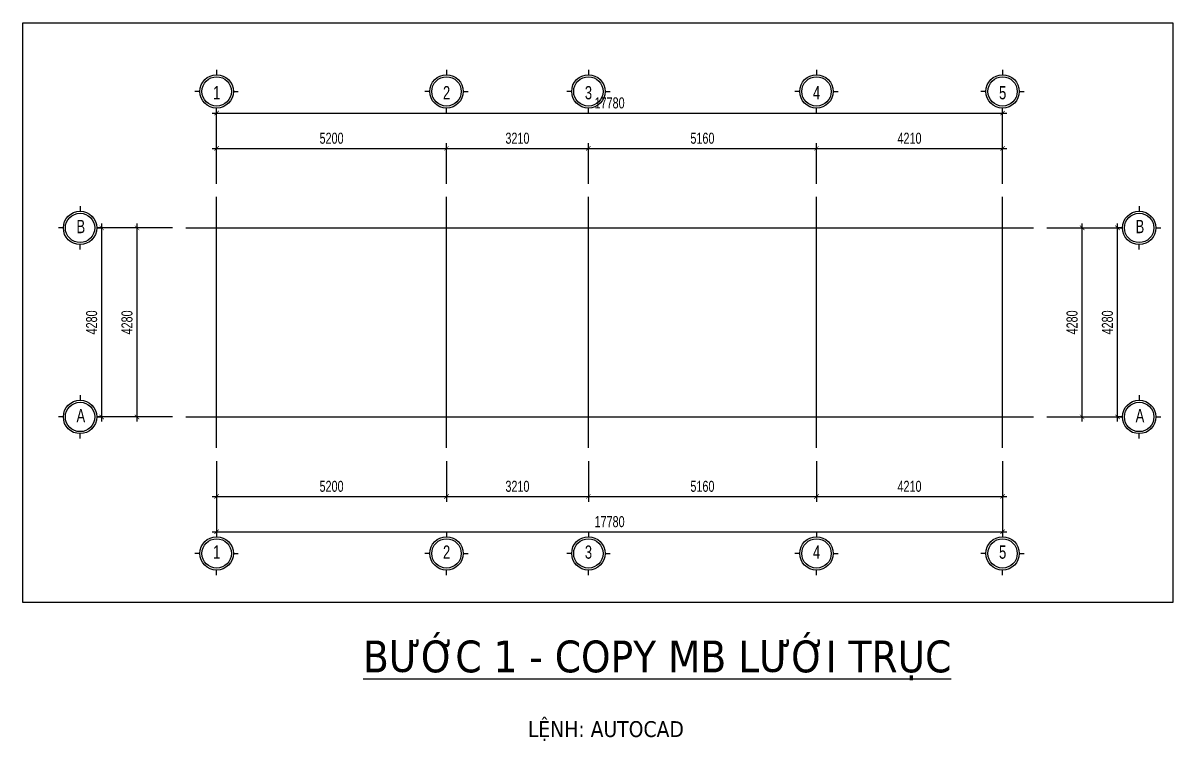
# Model space of a CAD drawing. Header units: inches. Extents: x 442278 to 842836, y -356313 to 59457.
# Drawn here: x 559450 to 585466, y -88102 to -71847 of the extents above; entities that cross this region are included whole.
import ezdxf

# ---------------------------------------------------------------- set-up
doc = ezdxf.new("R2010")
doc.units = ezdxf.units.IN
doc.header["$LTSCALE"] = 250
doc.header["$MEASUREMENT"] = 0
doc.linetypes.add('CENTER', pattern=[50.8, 31.75, -6.35, 6.35, -6.35])
for name, color, linetype in [('LA.DIM', 251, 'Continuous'), ('LA.TEXT', 60, 'Continuous'), ('LA.TRUC', 251, 'CENTER'), ('XDIT-BT', 7, 'Continuous'), ('XDIT-MANH', 252, 'Continuous')]:
    doc.layers.add(name, color=color, linetype=linetype)
doc.styles.add('AVANTH', font='')
doc.styles.add('S.STEXT', font='arial.ttf', dxfattribs={"width": 0.7})
doc.styles.get('AVANTH').set_extended_font_data('.VnAvantH')
doc.dimstyles.new('S.DIM100', dxfattribs={"dimtxt": 250, "dimasz": 100, "dimexe": 120, "dimexo": 0, "dimgap": 100, "dimtad": 1, "dimdec": 0, "dimzin": 13, "dimdsep": 46, "dimtxsty": 'S.STEXT', "dimblk": 'ARCHTICK', "dimblk1": 'ARCHTICK', "dimcen": 0, "dimdle": 100, "dimclrd": 251, "dimclre": 251, "dimclrt": 60, "dimadec": 0, "dimazin": 0, "dimtfac": 1, "dimtdec": 0, "dimtix": 1, "dimtmove": 2, "dimatfit": 3, "dimfxl": 1, "dimtolj": 1, "dimtzin": 13, "dimarcsym": 0})

# ---------------------------------------------------------------- blocks, each defined once
blk = doc.blocks.new('_ArchTick')
at = {"color": 0, "linetype": 'ByBlock', "const_width": 0.15}
blk.add_lwpolyline([(-0.5, -0.5), (0.5, 0.5)], dxfattribs=at)
blk = doc.blocks.new('*D475')
at = {"layer": 'DEFPOINTS', "color": 0, "transparency": 16777216}
for p in [(562030, -76486), (562830, -76486), (562830, -80766)]:
    blk.add_point(p, dxfattribs=at)
at = {"layer": 'LA.DIM', "color": 251, "lineweight": -2, "transparency": 16777216}
for p, q in [((562830, -76486), (561910, -76486)), ((562030, -80866), (562030, -76386)), ((562830, -80766), (561910, -80766))]:
    blk.add_line(p, q, dxfattribs=at)
at = {"layer": 'LA.DIM', "color": 251, "lineweight": -2, "transparency": 16777216, "xscale": 100, "yscale": 100, "zscale": 100}
for p, rotation in [((562030, -76486), 90), ((562030, -80766), 270)]:
    blk.add_blockref('_ArchTick', p, dxfattribs=dict(at, rotation=rotation))
at = {"layer": 'LA.DIM', "color": 60, "transparency": 16777216, "insert": (561803, -78626), "char_height": 250, "attachment_point": 5, "rotation": 90, "style": 'S.STEXT'}
blk.add_mtext('\\A1;4280', dxfattribs=at)
blk = doc.blocks.new('*D476')
at = {"layer": 'DEFPOINTS', "color": 0, "transparency": 16777216}
for p in [(561230, -76486), (562830, -76486), (562830, -80766)]:
    blk.add_point(p, dxfattribs=at)
at = {"layer": 'LA.DIM', "color": 251, "lineweight": -2, "transparency": 16777216}
for p, q in [((562830, -76486), (561110, -76486)), ((561230, -80866), (561230, -76386)), ((562830, -80766), (561110, -80766))]:
    blk.add_line(p, q, dxfattribs=at)
at = {"layer": 'LA.DIM', "color": 251, "lineweight": -2, "transparency": 16777216, "xscale": 100, "yscale": 100, "zscale": 100}
for p, rotation in [((561230, -76486), 90), ((561230, -80766), 270)]:
    blk.add_blockref('_ArchTick', p, dxfattribs=dict(at, rotation=rotation))
at = {"layer": 'LA.DIM', "color": 60, "transparency": 16777216, "insert": (561003, -78626), "char_height": 250, "attachment_point": 5, "rotation": 90, "style": 'S.STEXT'}
blk.add_mtext('\\A1;4280', dxfattribs=at)
blk = doc.blocks.new('*D477')
at = {"layer": 'DEFPOINTS', "color": 0, "transparency": 16777216}
for p in [(582610, -76486), (583410, -76486), (582610, -80766)]:
    blk.add_point(p, dxfattribs=at)
at = {"layer": 'LA.DIM', "color": 251, "lineweight": -2, "transparency": 16777216}
for p, q in [((582610, -76486), (583530, -76486)), ((583410, -80866), (583410, -76386)), ((582610, -80766), (583530, -80766))]:
    blk.add_line(p, q, dxfattribs=at)
at = {"layer": 'LA.DIM', "color": 251, "lineweight": -2, "transparency": 16777216, "xscale": 100, "yscale": 100, "zscale": 100}
for p, rotation in [((583410, -76486), 90), ((583410, -80766), 270)]:
    blk.add_blockref('_ArchTick', p, dxfattribs=dict(at, rotation=rotation))
at = {"layer": 'LA.DIM', "color": 60, "transparency": 16777216, "insert": (583183, -78626), "char_height": 250, "attachment_point": 5, "rotation": 90, "style": 'S.STEXT'}
blk.add_mtext('\\A1;4280', dxfattribs=at)
blk = doc.blocks.new('*D478')
at = {"layer": 'DEFPOINTS', "color": 0, "transparency": 16777216}
for p in [(582610, -76486), (584210, -76486), (582610, -80766)]:
    blk.add_point(p, dxfattribs=at)
at = {"layer": 'LA.DIM', "color": 251, "lineweight": -2, "transparency": 16777216}
for p, q in [((582610, -76486), (584330, -76486)), ((584210, -80866), (584210, -76386)), ((582610, -80766), (584330, -80766))]:
    blk.add_line(p, q, dxfattribs=at)
at = {"layer": 'LA.DIM', "color": 251, "lineweight": -2, "transparency": 16777216, "xscale": 100, "yscale": 100, "zscale": 100}
for p, rotation in [((584210, -76486), 90), ((584210, -80766), 270)]:
    blk.add_blockref('_ArchTick', p, dxfattribs=dict(at, rotation=rotation))
at = {"layer": 'LA.DIM', "color": 60, "transparency": 16777216, "insert": (583983, -78626), "char_height": 250, "attachment_point": 5, "rotation": 90, "style": 'S.STEXT'}
blk.add_mtext('\\A1;4280', dxfattribs=at)
blk = doc.blocks.new('*D479')
at = {"layer": 'DEFPOINTS', "color": 0, "transparency": 16777216}
for p in [(563830, -81766), (569030, -81766), (569030, -82566)]:
    blk.add_point(p, dxfattribs=at)
at = {"layer": 'LA.DIM', "color": 251, "lineweight": -2, "transparency": 16777216}
for p, q in [((563830, -81766), (563830, -82686)), ((569030, -81766), (569030, -82686)), ((563730, -82566), (569130, -82566))]:
    blk.add_line(p, q, dxfattribs=at)
at = {"layer": 'LA.DIM', "color": 251, "lineweight": -2, "transparency": 16777216, "xscale": 100, "yscale": 100, "zscale": 100, "rotation": 180}
blk.add_blockref('_ArchTick', (563830, -82566), dxfattribs=at)
at = {"layer": 'LA.DIM', "color": 251, "lineweight": -2, "transparency": 16777216, "xscale": 100, "yscale": 100, "zscale": 100}
blk.add_blockref('_ArchTick', (569030, -82566), dxfattribs=at)
at = {"layer": 'LA.DIM', "color": 60, "transparency": 16777216, "insert": (566430, -82338), "char_height": 250, "attachment_point": 5, "style": 'S.STEXT'}
blk.add_mtext('\\A1;5200', dxfattribs=at)
blk = doc.blocks.new('*D480')
at = {"layer": 'DEFPOINTS', "color": 0, "transparency": 16777216}
for p in [(563830, -81766), (581610, -81766), (581610, -83366)]:
    blk.add_point(p, dxfattribs=at)
at = {"layer": 'LA.DIM', "color": 251, "lineweight": -2, "transparency": 16777216}
for p, q in [((563830, -81766), (563830, -83486)), ((581610, -81766), (581610, -83486)), ((563730, -83366), (581710, -83366))]:
    blk.add_line(p, q, dxfattribs=at)
at = {"layer": 'LA.DIM', "color": 251, "lineweight": -2, "transparency": 16777216, "xscale": 100, "yscale": 100, "zscale": 100, "rotation": 180}
blk.add_blockref('_ArchTick', (563830, -83366), dxfattribs=at)
at = {"layer": 'LA.DIM', "color": 251, "lineweight": -2, "transparency": 16777216, "xscale": 100, "yscale": 100, "zscale": 100}
blk.add_blockref('_ArchTick', (581610, -83366), dxfattribs=at)
at = {"layer": 'LA.DIM', "color": 60, "transparency": 16777216, "insert": (572720, -83138), "char_height": 250, "attachment_point": 5, "style": 'S.STEXT'}
blk.add_mtext('\\A1;17780', dxfattribs=at)
blk = doc.blocks.new('*D481')
at = {"layer": 'DEFPOINTS', "color": 0, "transparency": 16777216}
for p in [(569030, -74686), (563830, -75486), (569030, -75486)]:
    blk.add_point(p, dxfattribs=at)
at = {"layer": 'LA.DIM', "color": 251, "lineweight": -2, "transparency": 16777216}
for p, q in [((563830, -75486), (563830, -74566)), ((569030, -75486), (569030, -74566)), ((563730, -74686), (569130, -74686))]:
    blk.add_line(p, q, dxfattribs=at)
at = {"layer": 'LA.DIM', "color": 251, "lineweight": -2, "transparency": 16777216, "xscale": 100, "yscale": 100, "zscale": 100, "rotation": 180}
blk.add_blockref('_ArchTick', (563830, -74686), dxfattribs=at)
at = {"layer": 'LA.DIM', "color": 251, "lineweight": -2, "transparency": 16777216, "xscale": 100, "yscale": 100, "zscale": 100}
blk.add_blockref('_ArchTick', (569030, -74686), dxfattribs=at)
at = {"layer": 'LA.DIM', "color": 60, "transparency": 16777216, "insert": (566430, -74458), "char_height": 250, "attachment_point": 5, "style": 'S.STEXT'}
blk.add_mtext('\\A1;5200', dxfattribs=at)
blk = doc.blocks.new('*D482')
at = {"layer": 'DEFPOINTS', "color": 0, "transparency": 16777216}
for p in [(581610, -73886), (563830, -75486), (581610, -75486)]:
    blk.add_point(p, dxfattribs=at)
at = {"layer": 'LA.DIM', "color": 251, "lineweight": -2, "transparency": 16777216}
for p, q in [((563730, -73886), (581710, -73886)), ((563830, -75486), (563830, -73766)), ((581610, -75486), (581610, -73766))]:
    blk.add_line(p, q, dxfattribs=at)
at = {"layer": 'LA.DIM', "color": 251, "lineweight": -2, "transparency": 16777216, "xscale": 100, "yscale": 100, "zscale": 100, "rotation": 180}
blk.add_blockref('_ArchTick', (563830, -73886), dxfattribs=at)
at = {"layer": 'LA.DIM', "color": 251, "lineweight": -2, "transparency": 16777216, "xscale": 100, "yscale": 100, "zscale": 100}
blk.add_blockref('_ArchTick', (581610, -73886), dxfattribs=at)
at = {"layer": 'LA.DIM', "color": 60, "transparency": 16777216, "insert": (572720, -73658), "char_height": 250, "attachment_point": 5, "style": 'S.STEXT'}
blk.add_mtext('\\A1;17780', dxfattribs=at)
blk = doc.blocks.new('*D483')
at = {"layer": 'DEFPOINTS', "color": 0, "transparency": 16777216}
for p in [(569030, -81766), (572240, -81766), (572240, -82566)]:
    blk.add_point(p, dxfattribs=at)
at = {"layer": 'LA.DIM', "color": 251, "lineweight": -2, "transparency": 16777216}
for p, q in [((569030, -81766), (569030, -82686)), ((572240, -81766), (572240, -82686)), ((568930, -82566), (572340, -82566))]:
    blk.add_line(p, q, dxfattribs=at)
at = {"layer": 'LA.DIM', "color": 251, "lineweight": -2, "transparency": 16777216, "xscale": 100, "yscale": 100, "zscale": 100, "rotation": 180}
blk.add_blockref('_ArchTick', (569030, -82566), dxfattribs=at)
at = {"layer": 'LA.DIM', "color": 251, "lineweight": -2, "transparency": 16777216, "xscale": 100, "yscale": 100, "zscale": 100}
blk.add_blockref('_ArchTick', (572240, -82566), dxfattribs=at)
at = {"layer": 'LA.DIM', "color": 60, "transparency": 16777216, "insert": (570635, -82338), "char_height": 250, "attachment_point": 5, "style": 'S.STEXT'}
blk.add_mtext('\\A1;3210', dxfattribs=at)
blk = doc.blocks.new('*D484')
at = {"layer": 'DEFPOINTS', "color": 0, "transparency": 16777216}
for p in [(563830, -81766), (581610, -81766), (581610, -83366)]:
    blk.add_point(p, dxfattribs=at)
at = {"layer": 'LA.DIM', "color": 251, "lineweight": -2, "transparency": 16777216}
for p, q in [((563830, -81766), (563830, -83486)), ((581610, -81766), (581610, -83486)), ((563730, -83366), (581710, -83366))]:
    blk.add_line(p, q, dxfattribs=at)
at = {"layer": 'LA.DIM', "color": 251, "lineweight": -2, "transparency": 16777216, "xscale": 100, "yscale": 100, "zscale": 100, "rotation": 180}
blk.add_blockref('_ArchTick', (563830, -83366), dxfattribs=at)
at = {"layer": 'LA.DIM', "color": 251, "lineweight": -2, "transparency": 16777216, "xscale": 100, "yscale": 100, "zscale": 100}
blk.add_blockref('_ArchTick', (581610, -83366), dxfattribs=at)
at = {"layer": 'LA.DIM', "color": 60, "transparency": 16777216, "insert": (572720, -83138), "char_height": 250, "attachment_point": 5, "style": 'S.STEXT'}
blk.add_mtext('\\A1;17780', dxfattribs=at)
blk = doc.blocks.new('*D485')
at = {"layer": 'DEFPOINTS', "color": 0, "transparency": 16777216}
for p in [(572240, -74686), (569030, -75486), (572240, -75486)]:
    blk.add_point(p, dxfattribs=at)
at = {"layer": 'LA.DIM', "color": 251, "lineweight": -2, "transparency": 16777216}
for p, q in [((569030, -75486), (569030, -74566)), ((572240, -75486), (572240, -74566)), ((568930, -74686), (572340, -74686))]:
    blk.add_line(p, q, dxfattribs=at)
at = {"layer": 'LA.DIM', "color": 251, "lineweight": -2, "transparency": 16777216, "xscale": 100, "yscale": 100, "zscale": 100, "rotation": 180}
blk.add_blockref('_ArchTick', (569030, -74686), dxfattribs=at)
at = {"layer": 'LA.DIM', "color": 251, "lineweight": -2, "transparency": 16777216, "xscale": 100, "yscale": 100, "zscale": 100}
blk.add_blockref('_ArchTick', (572240, -74686), dxfattribs=at)
at = {"layer": 'LA.DIM', "color": 60, "transparency": 16777216, "insert": (570635, -74458), "char_height": 250, "attachment_point": 5, "style": 'S.STEXT'}
blk.add_mtext('\\A1;3210', dxfattribs=at)
blk = doc.blocks.new('*D486')
at = {"layer": 'DEFPOINTS', "color": 0, "transparency": 16777216}
for p in [(581610, -73886), (563830, -75486), (581610, -75486)]:
    blk.add_point(p, dxfattribs=at)
at = {"layer": 'LA.DIM', "color": 251, "lineweight": -2, "transparency": 16777216}
for p, q in [((563730, -73886), (581710, -73886)), ((563830, -75486), (563830, -73766)), ((581610, -75486), (581610, -73766))]:
    blk.add_line(p, q, dxfattribs=at)
at = {"layer": 'LA.DIM', "color": 251, "lineweight": -2, "transparency": 16777216, "xscale": 100, "yscale": 100, "zscale": 100, "rotation": 180}
blk.add_blockref('_ArchTick', (563830, -73886), dxfattribs=at)
at = {"layer": 'LA.DIM', "color": 251, "lineweight": -2, "transparency": 16777216, "xscale": 100, "yscale": 100, "zscale": 100}
blk.add_blockref('_ArchTick', (581610, -73886), dxfattribs=at)
at = {"layer": 'LA.DIM', "color": 60, "transparency": 16777216, "insert": (572720, -73658), "char_height": 250, "attachment_point": 5, "style": 'S.STEXT'}
blk.add_mtext('\\A1;17780', dxfattribs=at)
blk = doc.blocks.new('*D487')
at = {"layer": 'DEFPOINTS', "color": 0, "transparency": 16777216}
for p in [(572240, -81766), (577400, -81766), (577400, -82566)]:
    blk.add_point(p, dxfattribs=at)
at = {"layer": 'LA.DIM', "color": 251, "lineweight": -2, "transparency": 16777216}
for p, q in [((572240, -81766), (572240, -82686)), ((577400, -81766), (577400, -82686)), ((572140, -82566), (577500, -82566))]:
    blk.add_line(p, q, dxfattribs=at)
at = {"layer": 'LA.DIM', "color": 251, "lineweight": -2, "transparency": 16777216, "xscale": 100, "yscale": 100, "zscale": 100, "rotation": 180}
blk.add_blockref('_ArchTick', (572240, -82566), dxfattribs=at)
at = {"layer": 'LA.DIM', "color": 251, "lineweight": -2, "transparency": 16777216, "xscale": 100, "yscale": 100, "zscale": 100}
blk.add_blockref('_ArchTick', (577400, -82566), dxfattribs=at)
at = {"layer": 'LA.DIM', "color": 60, "transparency": 16777216, "insert": (574820, -82338), "char_height": 250, "attachment_point": 5, "style": 'S.STEXT'}
blk.add_mtext('\\A1;5160', dxfattribs=at)
blk = doc.blocks.new('*D488')
at = {"layer": 'DEFPOINTS', "color": 0, "transparency": 16777216}
for p in [(563830, -81766), (581610, -81766), (581610, -83366)]:
    blk.add_point(p, dxfattribs=at)
at = {"layer": 'LA.DIM', "color": 251, "lineweight": -2, "transparency": 16777216}
for p, q in [((563830, -81766), (563830, -83486)), ((581610, -81766), (581610, -83486)), ((563730, -83366), (581710, -83366))]:
    blk.add_line(p, q, dxfattribs=at)
at = {"layer": 'LA.DIM', "color": 251, "lineweight": -2, "transparency": 16777216, "xscale": 100, "yscale": 100, "zscale": 100, "rotation": 180}
blk.add_blockref('_ArchTick', (563830, -83366), dxfattribs=at)
at = {"layer": 'LA.DIM', "color": 251, "lineweight": -2, "transparency": 16777216, "xscale": 100, "yscale": 100, "zscale": 100}
blk.add_blockref('_ArchTick', (581610, -83366), dxfattribs=at)
at = {"layer": 'LA.DIM', "color": 60, "transparency": 16777216, "insert": (572720, -83138), "char_height": 250, "attachment_point": 5, "style": 'S.STEXT'}
blk.add_mtext('\\A1;17780', dxfattribs=at)
blk = doc.blocks.new('*D489')
at = {"layer": 'DEFPOINTS', "color": 0, "transparency": 16777216}
for p in [(577400, -74686), (572240, -75486), (577400, -75486)]:
    blk.add_point(p, dxfattribs=at)
at = {"layer": 'LA.DIM', "color": 251, "lineweight": -2, "transparency": 16777216}
for p, q in [((572240, -75486), (572240, -74566)), ((577400, -75486), (577400, -74566)), ((572140, -74686), (577500, -74686))]:
    blk.add_line(p, q, dxfattribs=at)
at = {"layer": 'LA.DIM', "color": 251, "lineweight": -2, "transparency": 16777216, "xscale": 100, "yscale": 100, "zscale": 100, "rotation": 180}
blk.add_blockref('_ArchTick', (572240, -74686), dxfattribs=at)
at = {"layer": 'LA.DIM', "color": 251, "lineweight": -2, "transparency": 16777216, "xscale": 100, "yscale": 100, "zscale": 100}
blk.add_blockref('_ArchTick', (577400, -74686), dxfattribs=at)
at = {"layer": 'LA.DIM', "color": 60, "transparency": 16777216, "insert": (574820, -74458), "char_height": 250, "attachment_point": 5, "style": 'S.STEXT'}
blk.add_mtext('\\A1;5160', dxfattribs=at)
blk = doc.blocks.new('*D490')
at = {"layer": 'DEFPOINTS', "color": 0, "transparency": 16777216}
for p in [(581610, -73886), (563830, -75486), (581610, -75486)]:
    blk.add_point(p, dxfattribs=at)
at = {"layer": 'LA.DIM', "color": 251, "lineweight": -2, "transparency": 16777216}
for p, q in [((563730, -73886), (581710, -73886)), ((563830, -75486), (563830, -73766)), ((581610, -75486), (581610, -73766))]:
    blk.add_line(p, q, dxfattribs=at)
at = {"layer": 'LA.DIM', "color": 251, "lineweight": -2, "transparency": 16777216, "xscale": 100, "yscale": 100, "zscale": 100, "rotation": 180}
blk.add_blockref('_ArchTick', (563830, -73886), dxfattribs=at)
at = {"layer": 'LA.DIM', "color": 251, "lineweight": -2, "transparency": 16777216, "xscale": 100, "yscale": 100, "zscale": 100}
blk.add_blockref('_ArchTick', (581610, -73886), dxfattribs=at)
at = {"layer": 'LA.DIM', "color": 60, "transparency": 16777216, "insert": (572720, -73658), "char_height": 250, "attachment_point": 5, "style": 'S.STEXT'}
blk.add_mtext('\\A1;17780', dxfattribs=at)
blk = doc.blocks.new('*D491')
at = {"layer": 'DEFPOINTS', "color": 0, "transparency": 16777216}
for p in [(577400, -81766), (581610, -81766), (581610, -82566)]:
    blk.add_point(p, dxfattribs=at)
at = {"layer": 'LA.DIM', "color": 251, "lineweight": -2, "transparency": 16777216}
for p, q in [((577400, -81766), (577400, -82686)), ((581610, -81766), (581610, -82686)), ((577300, -82566), (581710, -82566))]:
    blk.add_line(p, q, dxfattribs=at)
at = {"layer": 'LA.DIM', "color": 251, "lineweight": -2, "transparency": 16777216, "xscale": 100, "yscale": 100, "zscale": 100, "rotation": 180}
blk.add_blockref('_ArchTick', (577400, -82566), dxfattribs=at)
at = {"layer": 'LA.DIM', "color": 251, "lineweight": -2, "transparency": 16777216, "xscale": 100, "yscale": 100, "zscale": 100}
blk.add_blockref('_ArchTick', (581610, -82566), dxfattribs=at)
at = {"layer": 'LA.DIM', "color": 60, "transparency": 16777216, "insert": (579505, -82338), "char_height": 250, "attachment_point": 5, "style": 'S.STEXT'}
blk.add_mtext('\\A1;4210', dxfattribs=at)
blk = doc.blocks.new('*D492')
at = {"layer": 'DEFPOINTS', "color": 0, "transparency": 16777216}
for p in [(563830, -81766), (581610, -81766), (581610, -83366)]:
    blk.add_point(p, dxfattribs=at)
at = {"layer": 'LA.DIM', "color": 251, "lineweight": -2, "transparency": 16777216}
for p, q in [((563830, -81766), (563830, -83486)), ((581610, -81766), (581610, -83486)), ((563730, -83366), (581710, -83366))]:
    blk.add_line(p, q, dxfattribs=at)
at = {"layer": 'LA.DIM', "color": 251, "lineweight": -2, "transparency": 16777216, "xscale": 100, "yscale": 100, "zscale": 100, "rotation": 180}
blk.add_blockref('_ArchTick', (563830, -83366), dxfattribs=at)
at = {"layer": 'LA.DIM', "color": 251, "lineweight": -2, "transparency": 16777216, "xscale": 100, "yscale": 100, "zscale": 100}
blk.add_blockref('_ArchTick', (581610, -83366), dxfattribs=at)
at = {"layer": 'LA.DIM', "color": 60, "transparency": 16777216, "insert": (572720, -83138), "char_height": 250, "attachment_point": 5, "style": 'S.STEXT'}
blk.add_mtext('\\A1;17780', dxfattribs=at)
blk = doc.blocks.new('*D493')
at = {"layer": 'DEFPOINTS', "color": 0, "transparency": 16777216}
for p in [(581610, -74686), (577400, -75486), (581610, -75486)]:
    blk.add_point(p, dxfattribs=at)
at = {"layer": 'LA.DIM', "color": 251, "lineweight": -2, "transparency": 16777216}
for p, q in [((577400, -75486), (577400, -74566)), ((581610, -75486), (581610, -74566)), ((577300, -74686), (581710, -74686))]:
    blk.add_line(p, q, dxfattribs=at)
at = {"layer": 'LA.DIM', "color": 251, "lineweight": -2, "transparency": 16777216, "xscale": 100, "yscale": 100, "zscale": 100, "rotation": 180}
blk.add_blockref('_ArchTick', (577400, -74686), dxfattribs=at)
at = {"layer": 'LA.DIM', "color": 251, "lineweight": -2, "transparency": 16777216, "xscale": 100, "yscale": 100, "zscale": 100}
blk.add_blockref('_ArchTick', (581610, -74686), dxfattribs=at)
at = {"layer": 'LA.DIM', "color": 60, "transparency": 16777216, "insert": (579505, -74458), "char_height": 250, "attachment_point": 5, "style": 'S.STEXT'}
blk.add_mtext('\\A1;4210', dxfattribs=at)
blk = doc.blocks.new('*D494')
at = {"layer": 'DEFPOINTS', "color": 0, "transparency": 16777216}
for p in [(581610, -73886), (563830, -75486), (581610, -75486)]:
    blk.add_point(p, dxfattribs=at)
at = {"layer": 'LA.DIM', "color": 251, "lineweight": -2, "transparency": 16777216}
for p, q in [((563730, -73886), (581710, -73886)), ((563830, -75486), (563830, -73766)), ((581610, -75486), (581610, -73766))]:
    blk.add_line(p, q, dxfattribs=at)
at = {"layer": 'LA.DIM', "color": 251, "lineweight": -2, "transparency": 16777216, "xscale": 100, "yscale": 100, "zscale": 100, "rotation": 180}
blk.add_blockref('_ArchTick', (563830, -73886), dxfattribs=at)
at = {"layer": 'LA.DIM', "color": 251, "lineweight": -2, "transparency": 16777216, "xscale": 100, "yscale": 100, "zscale": 100}
blk.add_blockref('_ArchTick', (581610, -73886), dxfattribs=at)
at = {"layer": 'LA.DIM', "color": 60, "transparency": 16777216, "insert": (572720, -73658), "char_height": 250, "attachment_point": 5, "style": 'S.STEXT'}
blk.add_mtext('\\A1;17780', dxfattribs=at)

msp = doc.modelspace()

# ---------------------------------------------------------------- linework, layer by layer
at = {"layer": 'LA.TRUC', "ltscale": 30}
for p, q in [((563830.3, -81466.04), (563830.3, -75786.04)), ((569030.3, -81466.04), (569030.3, -75786.04)), ((572240.3, -81466.04), (572240.3, -75786.04)), ((577400.3, -81466.04), (577400.3, -75786.04)), ((581610.3, -81466.04), (581610.3, -75786.04)), ((563130.3, -76486.04), (582310.3, -76486.04)), ((563130.3, -80766.04), (582310.3, -80766.04))]:
    msp.add_line(p, q, dxfattribs=at)
at = {"layer": 'XDIT-BT', "linetype": 'Continuous'}
for centre in [(563830.3, -73396.27), (569030.3, -73396.27), (572240.3, -73396.27), (577400.3, -73396.27), (581610.3, -73396.27), (560740.53, -76486.04), (584700.53, -76486.04), (560740.53, -80766.04), (584700.53, -80766.04), (563830.3, -83856.27), (569030.3, -83856.27), (572240.3, -83856.27), (577400.3, -83856.27), (581610.3, -83856.27)]:
    msp.add_circle(centre, 332.64, dxfattribs=at)
at = {"layer": 'XDIT-MANH', "linetype": 'Continuous'}
for p, q in [((563830.3, -72906.04), (563830.3, -73017.99)), ((569030.3, -72906.04), (569030.3, -73017.99)), ((572240.3, -72906.04), (572240.3, -73017.99)), ((577400.3, -72906.04), (577400.3, -73017.99)), ((581610.3, -72906.04), (581610.3, -73017.99)), ((563452.03, -73396.27), (563340.08, -73396.27)), ((564208.58, -73396.27), (564320.53, -73396.27)), ((568652.03, -73396.27), (568540.08, -73396.27)), ((569408.58, -73396.27), (569520.53, -73396.27)), ((571862.03, -73396.27), (571750.08, -73396.27)), ((572618.58, -73396.27), (572730.53, -73396.27)), ((577022.03, -73396.27), (576910.08, -73396.27)), ((577778.58, -73396.27), (577890.53, -73396.27)), ((581232.03, -73396.27), (581120.08, -73396.27)), ((581988.58, -73396.27), (582100.53, -73396.27)), ((563830.3, -73886.49), (563830.3, -73774.54)), ((569030.3, -73886.49), (569030.3, -73774.54)), ((572240.3, -73886.49), (572240.3, -73774.54)), ((577400.3, -73886.49), (577400.3, -73774.54)), ((581610.3, -73886.49), (581610.3, -73774.54)), ((560740.53, -75995.82), (560740.53, -76107.77)), ((584700.53, -75995.82), (584700.53, -76107.77)), ((560362.25, -76486.04), (560250.3, -76486.04)), ((561118.8, -76486.04), (561230.75, -76486.04)), ((584322.25, -76486.04), (584210.3, -76486.04)), ((585078.8, -76486.04), (585190.75, -76486.04)), ((560740.53, -76976.27), (560740.53, -76864.32)), ((584700.53, -76976.27), (584700.53, -76864.32)), ((560740.53, -80275.82), (560740.53, -80387.77)), ((584700.53, -80275.82), (584700.53, -80387.77)), ((560362.25, -80766.04), (560250.3, -80766.04)), ((561118.8, -80766.04), (561230.75, -80766.04)), ((584322.25, -80766.04), (584210.3, -80766.04)), ((585078.8, -80766.04), (585190.75, -80766.04)), ((560740.53, -81256.27), (560740.53, -81144.32)), ((584700.53, -81256.27), (584700.53, -81144.32)), ((563830.3, -83366.04), (563830.3, -83477.99)), ((569030.3, -83366.04), (569030.3, -83477.99)), ((572240.3, -83366.04), (572240.3, -83477.99)), ((577400.3, -83366.04), (577400.3, -83477.99)), ((581610.3, -83366.04), (581610.3, -83477.99)), ((563452.03, -83856.27), (563340.08, -83856.27)), ((564208.58, -83856.27), (564320.53, -83856.27)), ((568652.03, -83856.27), (568540.08, -83856.27)), ((569408.58, -83856.27), (569520.53, -83856.27)), ((571862.03, -83856.27), (571750.08, -83856.27)), ((572618.58, -83856.27), (572730.53, -83856.27)), ((577022.03, -83856.27), (576910.08, -83856.27)), ((577778.58, -83856.27), (577890.53, -83856.27)), ((581232.03, -83856.27), (581120.08, -83856.27)), ((581988.58, -83856.27), (582100.53, -83856.27)), ((563830.3, -84346.49), (563830.3, -84234.54)), ((569030.3, -84346.49), (569030.3, -84234.54)), ((572240.3, -84346.49), (572240.3, -84234.54)), ((577400.3, -84346.49), (577400.3, -84234.54)), ((581610.3, -84346.49), (581610.3, -84234.54))]:
    msp.add_line(p, q, dxfattribs=at)
at = {"layer": 'XDIT-MANH'}
msp.add_lwpolyline([(559449.5, -71847.45), (585465.85, -71847.45), (585465.85, -84965.66), (559449.5, -84965.66)], close=True, dxfattribs=at)
at = {"layer": 'XDIT-MANH', "linetype": 'Continuous'}
for centre in [(563830.3, -73396.27), (569030.3, -73396.27), (572240.3, -73396.27), (577400.3, -73396.27), (581610.3, -73396.27), (560740.53, -76486.04), (584700.53, -76486.04), (560740.53, -80766.04), (584700.53, -80766.04), (563830.3, -83856.27), (569030.3, -83856.27), (572240.3, -83856.27), (577400.3, -83856.27), (581610.3, -83856.27)]:
    msp.add_circle(centre, 378.28, dxfattribs=at)

# ---------------------------------------------------------------- texts
at = {"layer": 'LA.TEXT', "style": 'S.STEXT', "width": 0.7}
for s, p in [('1', (563750.3, -73576.04)), ('2', (568950.3, -73576.04)), ('3', (572160.3, -73576.04)), ('4', (577320.3, -73576.04)), ('5', (581530.3, -73576.04)), ('B', (560660.3, -76606.04)), ('B', (584620.3, -76606.04)), ('A', (560660.3, -80886.04)), ('A', (584620.3, -80886.04)), ('1', (563750.3, -83976.04)), ('2', (568950.3, -83976.04)), ('3', (572160.3, -83976.04)), ('4', (577320.3, -83976.04)), ('5', (581530.3, -83976.04))]:
    msp.add_text(s, height=300, dxfattribs=at).set_placement(p)
at = {"layer": 'LA.TEXT', "attachment_point": 7, "style": 'AVANTH'}
for s, insert, char_height, width in [('{\\fTahoma|b0|i0|c0|p34;\\LBƯỚC 1 - COPY MB LƯỚI TRỤC}', (567143.24, -86728.37), 720, 28328.2717), ('{\\fTahoma|b0|i0|c0|p34;LỆNH: AUTOCAD}', (570871.02, -88102.28), 360, 14164.1358)]:
    msp.add_mtext(s, dxfattribs=dict(at, insert=insert, char_height=char_height, width=width))

# ---------------------------------------------------------------- dimensions: what is measured, and where the dimension line sits
at = {"layer": 'LA.DIM'}
for base, p1, p2, picture, middle in [((581610.3, -73886.04), (563830.3, -75486.04), (581610.3, -75486.04), '*D482', (572720.3, -73658.4)), ((581610.3, -73886.04), (563830.3, -75486.04), (581610.3, -75486.04), '*D486', (572720.3, -73658.4)), ((581610.3, -73886.04), (563830.3, -75486.04), (581610.3, -75486.04), '*D490', (572720.3, -73658.4)), ((581610.3, -73886.04), (563830.3, -75486.04), (581610.3, -75486.04), '*D494', (572720.3, -73658.4)), ((569030.3, -74686.04), (563830.3, -75486.04), (569030.3, -75486.04), '*D481', (566430.3, -74458.4)), ((572240.3, -74686.04), (569030.3, -75486.04), (572240.3, -75486.04), '*D485', (570635.3, -74458.32)), ((577400.3, -74686.04), (572240.3, -75486.04), (577400.3, -75486.04), '*D489', (574820.3, -74458.4)), ((581610.3, -74686.04), (577400.3, -75486.04), (581610.3, -75486.04), '*D493', (579505.3, -74458.4)), ((569030.3, -82566.04), (563830.3, -81766.04), (569030.3, -81766.04), '*D479', (566430.3, -82338.4)), ((581610.3, -83366.04), (563830.3, -81766.04), (581610.3, -81766.04), '*D480', (572720.3, -83138.4)), ((581610.3, -83366.04), (563830.3, -81766.04), (581610.3, -81766.04), '*D484', (572720.3, -83138.4)), ((581610.3, -83366.04), (563830.3, -81766.04), (581610.3, -81766.04), '*D488', (572720.3, -83138.4)), ((581610.3, -83366.04), (563830.3, -81766.04), (581610.3, -81766.04), '*D492', (572720.3, -83138.4)), ((572240.3, -82566.04), (569030.3, -81766.04), (572240.3, -81766.04), '*D483', (570635.3, -82338.32)), ((577400.3, -82566.04), (572240.3, -81766.04), (577400.3, -81766.04), '*D487', (574820.3, -82338.4)), ((581610.3, -82566.04), (577400.3, -81766.04), (581610.3, -81766.04), '*D491', (579505.3, -82338.4))]:
    dim = msp.add_linear_dim(base=base, p1=p1, p2=p2, dimstyle='S.DIM100', dxfattribs=at)
    dim.commit()
    dim.dimension.update_dxf_attribs({"geometry": picture, "text_midpoint": middle})
for base, p1, p2, picture, middle in [((561230.3, -76486.04), (562830.3, -80766.04), (562830.3, -76486.04), '*D476', (561002.66, -78626.04)), ((562030.3, -76486.04), (562830.3, -80766.04), (562830.3, -76486.04), '*D475', (561802.66, -78626.04)), ((583410.3, -76486.04), (582610.3, -80766.04), (582610.3, -76486.04), '*D477', (583182.66, -78626.04)), ((584210.3, -76486.04), (582610.3, -80766.04), (582610.3, -76486.04), '*D478', (583982.66, -78626.04))]:
    dim = msp.add_linear_dim(base=base, p1=p1, p2=p2, angle=90, dimstyle='S.DIM100', dxfattribs=at)
    dim.commit()
    dim.dimension.update_dxf_attribs({"geometry": picture, "text_midpoint": middle})

doc.saveas('drawing.dxf')
